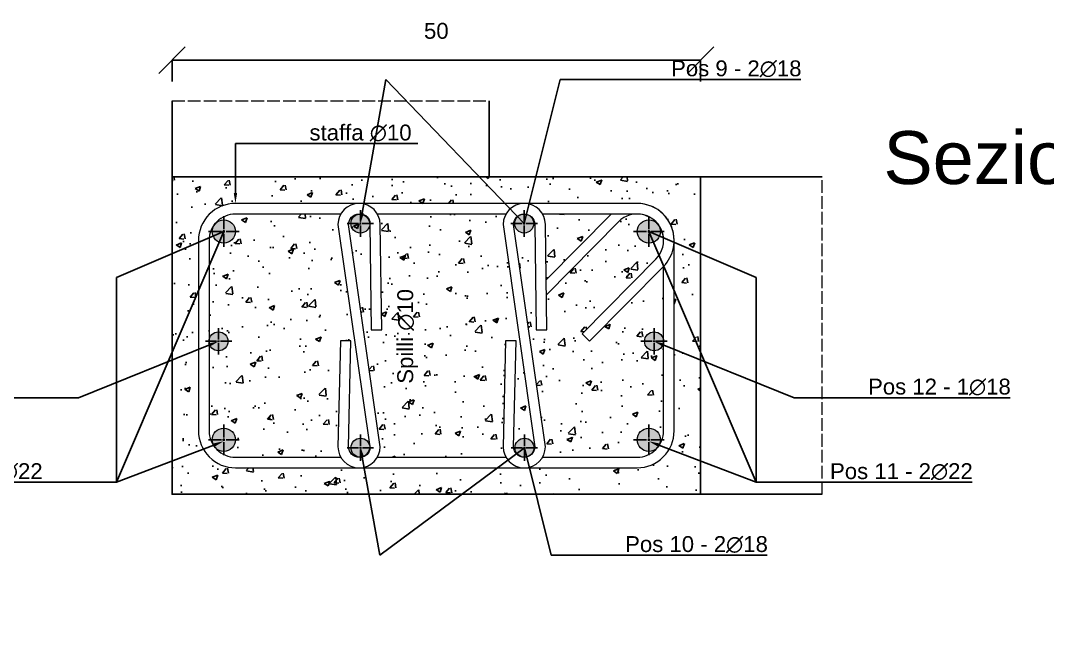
# Model space of a CAD drawing. Header units: millimetres. Extents: x -455371 to 117772, y -78417 to 116564.
# Drawn here: x -339735 to -338764, y 109759 to 110341 of the extents above; entities that cross this region are included whole.
import ezdxf
from ezdxf import colors
from ezdxf.entities.mleader import LeaderData, LeaderLine
from ezdxf.math import Vec2, Vec3

# ---------------------------------------------------------------- set-up
doc = ezdxf.new("R2010")
doc.units = ezdxf.units.MM
doc.linetypes.add('ACAD_ISO02W100', pattern=[15, 12, -3])
doc.linetypes.add('CENTER2', pattern=[28.575, 19.05, -3.175, 3.175, -3.175])
doc.layers.get('0').update_dxf_attribs({"color": 255})
for name, color, linetype, lineweight in [('armature', 5, 'Continuous', 18), ('Cls', 7, 'Continuous', 25), ('quote', 5, 'Continuous', 15), ('RETINO ARMATURE', 253, 'Continuous', 15), ('Scritte', 7, 'Continuous', 15), ('staffe', 10, 'Continuous', 15), ('tratteggio 1 a 50', 230, 'ACAD_ISO02W100', 15)]:
    doc.layers.add(name, color=color, linetype=linetype, lineweight=lineweight)
doc.layers.add('RETINI', color=253, linetype='Continuous')
doc.styles.get("Standard").update_dxf_attribs({"font": 'arial.ttf'})
doc.dimstyles.new('scala 1 a 10', dxfattribs={"dimtxt": 15, "dimasz": 25, "dimexe": 0.183, "dimexo": 0.1, "dimgap": 20, "dimtad": 2, "dimdec": 0, "dimlfac": 0.1, "dimzin": 0, "dimdsep": 46, "dimtxsty": 'Standard', "dimblk": 'OBLIQUE', "dimcen": -25, "dimadec": 0, "dimazin": 0, "dimtfac": 1, "dimtdec": 0, "dimtofl": 0, "dimtmove": 0, "dimatfit": 3, "dimfxl": 20, "dimfxlon": 1, "dimtolj": 1, "dimtzin": 0, "dimarcsym": 0})
pattern_1 = [(50, (-1892.81, -741.354), (52.833554, -4.622335), [5.5245, -60.7695]), (355, (-1892.81, -741.354), (-10.220592, 55.406485), [4.4196, -48.6157694]), (100.451445, (-1888.405, -741.74), (42.612962, 50.784148), [4.6951026, -51.646171]), (46.1842, (-1892.81, -726.62), (78.612922, -12.192275), [8.28675, -91.15425]), (96.635558, (-1886.26, -727.64), (68.847199, 71.753576), [7.042657, -77.469326]), (351.18415, (-1892.81, -726.62), (68.847199, 71.753576), [6.62939, -72.923322]), (21, (-1885.44, -730.305), (43.9681735, -29.6569075), [5.5245, -60.7695]), (326, (-1885.44, -730.305), (17.922588, 53.41451), [4.4196, -48.6156]), (71.451445, (-1881.78, -732.776), (61.8907616, 23.757603), [4.6951026, -51.646082]), (37.5, (-1892.808, -741.354), (0.8956949, 24.5209613), [0, -48.02632, 0, -49.3522, 0, -48.79975]), (7.5, (-1892.808, -741.354), (19.3777021, 29.0523667), [0, -28.13812, 0, -46.92142, 0, -18.59915]), (327.5, (-1909.234, -741.354), (39.3212726, -1.6613358), [0, -18.415, 0, -57.4548, 0, -76.2381]), (317.5, (-1916.6, -741.354), (42.9574626, 7.3736824), [0, -23.9395, 0, -38.15588, 0, -54.1401])]

# ---------------------------------------------------------------- blocks, each defined once
blk = doc.blocks.new('*U2278')
at = {"layer": 'Cls', "color": 0, "linetype": 'CENTER2', "transparency": 16777216}
for p, q in [((0, 2.2), (0, 14.5)), ((-14.5, 0), (-2.2, 0)), ((2.2, 0), (14.5, 0)), ((0, -14.5), (0, -2.2))]:
    blk.add_line(p, q, dxfattribs=at)
at = {"layer": 'Cls', "color": 0, "linetype": 'Continuous', "transparency": 16777216}
for p, q in [((-1.1, 0), (1.1, 0)), ((0, -1.1), (0, 1.1))]:
    blk.add_line(p, q, dxfattribs=at)
blk = doc.blocks.new('*U2279')
at = {"layer": 'Cls', "color": 0, "linetype": 'CENTER2', "transparency": 16777216}
for p, q in [((0, 1.8), (0, 12.5)), ((-12.5, 0), (-1.8, 0)), ((1.8, 0), (12.5, 0)), ((0, -12.5), (0, -1.8))]:
    blk.add_line(p, q, dxfattribs=at)
at = {"layer": 'Cls', "color": 0, "linetype": 'Continuous', "transparency": 16777216}
for p, q in [((-0.9, 0), (0.9, 0)), ((0, -0.9), (0, 0.9))]:
    blk.add_line(p, q, dxfattribs=at)
blk = doc.blocks.new('*U2271')
at = {"layer": 'Cls', "color": 0, "linetype": 'CENTER2', "transparency": 16777216}
for p, q in [((0, 1.8), (0, 12.5)), ((-12.5, 0), (-1.8, 0)), ((1.8, 0), (12.5, 0)), ((0, -12.5), (0, -1.8))]:
    blk.add_line(p, q, dxfattribs=at)
at = {"layer": 'Cls', "color": 0, "linetype": 'Continuous', "transparency": 16777216}
for p, q in [((-0.9, 0), (0.9, 0)), ((0, -0.9), (0, 0.9))]:
    blk.add_line(p, q, dxfattribs=at)
blk = doc.blocks.new('*U2272')
at = {"layer": 'Cls', "color": 0, "linetype": 'CENTER2', "transparency": 16777216}
for p, q in [((0, 2.2), (0, 14.5)), ((-14.5, 0), (-2.2, 0)), ((2.2, 0), (14.5, 0)), ((0, -14.5), (0, -2.2))]:
    blk.add_line(p, q, dxfattribs=at)
at = {"layer": 'Cls', "color": 0, "linetype": 'Continuous', "transparency": 16777216}
for p, q in [((-1.1, 0), (1.1, 0)), ((0, -1.1), (0, 1.1))]:
    blk.add_line(p, q, dxfattribs=at)
blk = doc.blocks.new('*U2273')
at = {"layer": 'Cls', "color": 0, "linetype": 'CENTER2', "transparency": 16777216}
for p, q in [((0, 1.8), (0, 12.5)), ((-12.5, 0), (-1.8, 0)), ((1.8, 0), (12.5, 0)), ((0, -12.5), (0, -1.8))]:
    blk.add_line(p, q, dxfattribs=at)
at = {"layer": 'Cls', "color": 0, "linetype": 'Continuous', "transparency": 16777216}
for p, q in [((-0.9, 0), (0.9, 0)), ((0, -0.9), (0, 0.9))]:
    blk.add_line(p, q, dxfattribs=at)
blk = doc.blocks.new('*U2274')
at = {"layer": 'Cls', "color": 0, "linetype": 'CENTER2', "transparency": 16777216}
for p, q in [((0, 2.2), (0, 14.5)), ((-14.5, 0), (-2.2, 0)), ((2.2, 0), (14.5, 0)), ((0, -14.5), (0, -2.2))]:
    blk.add_line(p, q, dxfattribs=at)
at = {"layer": 'Cls', "color": 0, "linetype": 'Continuous', "transparency": 16777216}
for p, q in [((-1.1, 0), (1.1, 0)), ((0, -1.1), (0, 1.1))]:
    blk.add_line(p, q, dxfattribs=at)
blk = doc.blocks.new('*U2275')
at = {"layer": 'Cls', "color": 0, "linetype": 'CENTER2', "transparency": 16777216}
for p, q in [((0, 1.8), (0, 12.5)), ((-12.5, 0), (-1.8, 0)), ((1.8, 0), (12.5, 0)), ((0, -12.5), (0, -1.8))]:
    blk.add_line(p, q, dxfattribs=at)
at = {"layer": 'Cls', "color": 0, "linetype": 'Continuous', "transparency": 16777216}
for p, q in [((-0.9, 0), (0.9, 0)), ((0, -0.9), (0, 0.9))]:
    blk.add_line(p, q, dxfattribs=at)
blk = doc.blocks.new('*U2276')
at = {"layer": 'Cls', "color": 0, "linetype": 'CENTER2', "transparency": 16777216}
for p, q in [((0, 1.8), (0, 12.5)), ((-12.5, 0), (-1.8, 0)), ((1.8, 0), (12.5, 0)), ((0, -12.5), (0, -1.8))]:
    blk.add_line(p, q, dxfattribs=at)
at = {"layer": 'Cls', "color": 0, "linetype": 'Continuous', "transparency": 16777216}
for p, q in [((-0.9, 0), (0.9, 0)), ((0, -0.9), (0, 0.9))]:
    blk.add_line(p, q, dxfattribs=at)
blk = doc.blocks.new('*U2277')
at = {"layer": 'Cls', "color": 0, "linetype": 'CENTER2', "transparency": 16777216}
for p, q in [((0, 2.2), (0, 14.5)), ((-14.5, 0), (-2.2, 0)), ((2.2, 0), (14.5, 0)), ((0, -14.5), (0, -2.2))]:
    blk.add_line(p, q, dxfattribs=at)
at = {"layer": 'Cls', "color": 0, "linetype": 'Continuous', "transparency": 16777216}
for p, q in [((-1.1, 0), (1.1, 0)), ((0, -1.1), (0, 1.1))]:
    blk.add_line(p, q, dxfattribs=at)
blk = doc.blocks.new('*U2280')
at = {"layer": 'Cls', "color": 0, "linetype": 'CENTER2', "transparency": 16777216}
for p, q in [((0, 1.8), (0, 12.5)), ((-12.5, 0), (-1.8, 0)), ((1.8, 0), (12.5, 0)), ((0, -12.5), (0, -1.8))]:
    blk.add_line(p, q, dxfattribs=at)
at = {"layer": 'Cls', "color": 0, "linetype": 'Continuous', "transparency": 16777216}
for p, q in [((-0.9, 0), (0.9, 0)), ((0, -0.9), (0, 0.9))]:
    blk.add_line(p, q, dxfattribs=at)
blk = doc.blocks.new('_Oblique')
at = {"color": 0, "linetype": 'ByBlock', "lineweight": -2}
blk.add_line((-0.5, -0.5), (0.5, 0.5), dxfattribs=at)
blk = doc.blocks.new('*D2281')
at = {"layer": 'Defpoints', "color": 0, "transparency": 16777216}
for p in [(-339091.86, 110303.97), (-339591.86, 110193.55), (-339091.86, 110193.55)]:
    blk.add_point(p, dxfattribs=at)
at = {"layer": 'quote', "color": 0, "lineweight": -2, "transparency": 16777216}
for p, q in [((-339591.86, 110283.97), (-339591.86, 110304.16)), ((-339591.86, 110303.97), (-339091.86, 110303.97)), ((-339091.86, 110283.97), (-339091.86, 110304.16))]:
    blk.add_line(p, q, dxfattribs=at)
at = {"layer": 'quote', "color": 0, "lineweight": -2, "transparency": 16777216, "xscale": 25, "yscale": 25, "zscale": 25, "rotation": 180}
blk.add_blockref('_Oblique', (-339591.86, 110303.97), dxfattribs=at)
at = {"layer": 'quote', "color": 0, "lineweight": -2, "transparency": 16777216, "xscale": 25, "yscale": 25, "zscale": 25}
blk.add_blockref('_Oblique', (-339091.86, 110303.97), dxfattribs=at)
at = {"layer": 'quote', "color": 0, "transparency": 16777216, "insert": (-339341.86, 110331.63), "char_height": 15, "attachment_point": 5}
blk.add_mtext('\\A1;50', dxfattribs=at)
blk = doc.blocks.new('*D2282')
at = {"layer": 'Defpoints', "color": 0, "transparency": 16777216}
for p in [(-339091.86, 110193.55), (-339929, 109893.55), (-339091.86, 109893.55)]:
    blk.add_point(p, dxfattribs=at)
at = {"layer": 'quote', "color": 0, "lineweight": -2, "transparency": 16777216}
for p, q in [((-339909, 110193.55), (-339929.19, 110193.55)), ((-339929, 110193.55), (-339929, 109893.55)), ((-339909, 109893.55), (-339929.19, 109893.55))]:
    blk.add_line(p, q, dxfattribs=at)
at = {"layer": 'quote', "color": 0, "lineweight": -2, "transparency": 16777216, "xscale": 25, "yscale": 25, "zscale": 25}
for p, rotation in [((-339929, 110193.55), 90), ((-339929, 109893.55), 270)]:
    blk.add_blockref('_Oblique', p, dxfattribs=dict(at, rotation=rotation))
at = {"layer": 'quote', "color": 0, "transparency": 16777216, "insert": (-339956.67, 110043.55), "char_height": 15, "attachment_point": 5, "rotation": 90}
blk.add_mtext('\\A1;30', dxfattribs=at)

msp = doc.modelspace()

# ---------------------------------------------------------------- hatches: boundary and pattern name
at = {"layer": 'RETINI'}
h = msp.add_hatch(dxfattribs=at)
h.set_pattern_fill('AR-CONC', color=256, scale=0.29)
h.set_pattern_definition(pattern_1)
h.paths.add_polyline_path([(-339091.86, 110193.55), (-339591.86, 110193.55), (-339591.86, 109893.55), (-339091.86, 109893.55)])
h.paths.add_polyline_path([(-339116.86, 110133.55), (-339116.86, 109953.55, -0.414214), (-339151.86, 109918.55), (-339531.86, 109918.55, -0.414214), (-339566.86, 109953.55), (-339566.86, 110133.55, -0.414214), (-339531.86, 110168.55), (-339151.86, 110168.55, -0.414214)], flags=16)
h.paths.add_polyline_path([(-339258.72, 110158.55), (-339258.72, 110158.55, -0.414214), (-339249.72, 110149.55), (-339248.77, 110149.55, 0.38521)], flags=0)
h.paths.add_polyline_path([(-339128.35, 110142.06), (-339129.76, 110142.06, -1), (-339151.76, 110142.06, -0.414214), (-339140.76, 110153.06), (-339140.76, 110155.96, -0.193276)], flags=0)
h.paths.add_polyline_path([(-339126.86, 109953.55, -0.285636), (-339140.8, 109931.13), (-339140.8, 109934.09, -0.414214), (-339151.8, 109945.09, -1), (-339129.8, 109945.09), (-339128.33, 109945.09, 0.086564), (-339126.86, 109953.55), (-339126.86, 110038.16, -1), (-339144.86, 110038.16, -1), (-339126.86, 110038.16)], flags=0)
h.paths.add_polyline_path([(-339414.09, 109928.59, -0.399399), (-339422.64, 109937.57), (-339424.84, 109937.57, 0.408738)], flags=0)
h.paths.add_polyline_path([(-339249.51, 109937.55, -1), (-339267.51, 109937.55, -1)], flags=0)
h.paths.add_polyline_path([(-339542.95, 110155.96), (-339542.95, 110153.06, -0.414214), (-339531.95, 110142.06, -1), (-339553.95, 110142.06), (-339555.36, 110142.06, 0.087042), (-339556.86, 110133.55), (-339556.86, 110038.16, -1), (-339538.86, 110038.16, -1), (-339556.86, 110038.16), (-339556.86, 109953.55, 0.086564), (-339555.38, 109945.09), (-339553.91, 109945.09, -1), (-339531.91, 109945.09, -0.414214), (-339542.91, 109934.09), (-339542.91, 109931.13, -0.285636), (-339556.86, 109953.55), (-339556.86, 110133.55, -0.285114)], flags=0)
h = msp.add_hatch(dxfattribs=at)
h.set_pattern_fill('AR-CONC', color=256, scale=0.29)
h.set_pattern_definition(pattern_1)
h.paths.add_polyline_path([(-339432.6, 110038.72), (-339419.15, 110038.42), (-339434.09, 110142.95, -0.204635), (-339432.21, 110158.55), (-339531.86, 110158.55, 0.115463), (-339542.95, 110155.96), (-339542.95, 110153.06, -0.414214), (-339531.95, 110142.06, -1), (-339553.95, 110142.06), (-339555.36, 110142.06, 0.087042), (-339556.86, 110133.55), (-339556.86, 110038.16, -1), (-339538.86, 110038.16, -1), (-339556.86, 110038.16), (-339556.86, 109953.55, 0.086564), (-339555.38, 109945.09), (-339553.91, 109945.09, -1), (-339531.91, 109945.09, -0.414214), (-339542.91, 109934.09), (-339542.91, 109931.13, 0.114975), (-339531.86, 109928.55), (-339432.21, 109928.55, -0.131652), (-339434.89, 109938.55)])
h = msp.add_hatch(dxfattribs=at)
h.set_pattern_fill('AR-CONC', color=256, scale=0.29)
h.set_pattern_definition(pattern_1)
h.paths.add_polyline_path([(-339276.44, 110038.72), (-339266.44, 110038.49), (-339268.73, 109938.52, 0.998301), (-339248.72, 109938.55), (-339278.72, 110148.55, -0.131653), (-339276.04, 110158.55), (-339397.57, 110158.55, -0.124447), (-339394.89, 110149.12), (-339393.48, 110049.11), (-339403.48, 110048.97), (-339404.89, 110148.96, 0.980013), (-339424.89, 110148.55), (-339394.89, 109938.55, -0.131652), (-339397.57, 109928.55), (-339276.04, 109928.55, -0.131652), (-339278.72, 109938.55)])
h = msp.add_hatch(dxfattribs=at)
h.set_pattern_fill('AR-CONC', color=256, scale=0.29)
h.set_pattern_definition(pattern_1)
h.paths.add_polyline_path([(-339126.86, 110038.16, -1), (-339144.86, 110038.16, -1), (-339126.86, 110038.16), (-339126.86, 110109.06), (-339196.92, 110038.24), (-339204.03, 110045.27), (-339134.08, 110115.97, 0.289543), (-339128.35, 110142.06), (-339129.76, 110142.06, -1), (-339151.76, 110142.06, -0.414214), (-339140.76, 110153.06), (-339140.76, 110155.96, 0.32833), (-339169.95, 110150.81), (-339237.78, 110082.24), (-339237.31, 110049.11), (-339247.31, 110048.97), (-339248.73, 110148.96, 0.01493), (-339248.77, 110149.55), (-339249.72, 110149.55, -1), (-339267.72, 110149.55), (-339268.67, 110149.55, 0.024997), (-339268.72, 110148.55), (-339238.72, 109938.55, -0.131652), (-339241.4, 109928.55), (-339151.86, 109928.55, 0.114975), (-339140.8, 109931.13), (-339140.8, 109934.09, -0.414214), (-339151.8, 109945.09, -1), (-339129.8, 109945.09), (-339128.33, 109945.09, 0.086564), (-339126.86, 109953.55)])
h = msp.add_hatch(dxfattribs=at)
h.set_pattern_fill('AR-CONC', color=256, scale=0.29)
h.set_pattern_definition(pattern_1)
h.paths.add_polyline_path([(-339176.35, 110158.55), (-339241.4, 110158.55, -0.124447), (-339238.73, 110149.12), (-339237.98, 110096.26)])
at = {"layer": 'RETINO ARMATURE'}
h = msp.add_hatch(color=256, dxfattribs=at)
h.dxf.hatch_style = 1
h.paths.add_polyline_path([(-339553.95, 110142.06, 1), (-339531.95, 110142.06, 1)])
h.paths.add_polyline_path([(-339556.86, 110038.16, 1), (-339538.86, 110038.16, 1)])
h.paths.add_polyline_path([(-339414.27, 110158.53, 0.396418), (-339422.72, 110149.55, 0.911059), (-339404.88, 110147.89), (-339404.89, 110148.96, 0.384742)])
h.paths.add_polyline_path([(-339413.72, 110158.55), (-339413.72, 110158.49, -0.352109), (-339404.94, 110149.55), (-339404.72, 110149.55, 0.414214)])
h.paths.add_polyline_path([(-339404.72, 110149.55), (-339404.94, 110149.55, -0.01493), (-339404.89, 110148.96), (-339404.88, 110147.89, 0.04654)])
h.paths.add_polyline_path([(-339267.72, 110149.55, 1), (-339249.72, 110149.55, 1)])
h = msp.add_hatch(color=256, dxfattribs=at)
h.dxf.hatch_style = 1
h.paths.add_polyline_path([(-339151.76, 110142.06, 1), (-339129.76, 110142.06, 1)])
h = msp.add_hatch(color=256, dxfattribs=at)
h.dxf.hatch_style = 1
h.paths.add_polyline_path([(-339531.91, 109945.09, 1), (-339553.91, 109945.09, 1)])
h.paths.add_polyline_path([(-339422.64, 109937.57, 0.399399), (-339414.09, 109928.59, 0.391097), (-339404.89, 109938.55), (-339405.19, 109940.69, 0.837334)])
h.paths.add_polyline_path([(-339404.64, 109937.57), (-339404.94, 109937.57, -0.350111), (-339413.64, 109928.63), (-339413.64, 109928.57, 0.414214)])
h.paths.add_polyline_path([(-339405.19, 109940.69), (-339404.89, 109938.55, -0.024544), (-339404.94, 109937.57), (-339404.64, 109937.57, 0.088534)])
h.paths.add_polyline_path([(-339267.51, 109937.55, 0.41083), (-339258.61, 109928.55, 0.101717), (-339254.68, 109929.41, 0.290552), (-339249.51, 109937.55, 1)])
h.paths.add_polyline_path([(-339126.86, 110038.16, 1), (-339144.86, 110038.16, 1)])
h.paths.add_polyline_path([(-339151.8, 109945.09, 1), (-339129.8, 109945.09, 1)])

# ---------------------------------------------------------------- linework, layer by layer
at = {"layer": 'armature'}
for centre, radius in [((-339413.72, 110149.55), 9), ((-339258.72, 110149.55), 9), ((-339542.95, 110142.06), 11), ((-339140.76, 110142.06), 11), ((-339547.86, 110038.16), 9), ((-339135.86, 110038.16), 9), ((-339542.91, 109945.09), 11), ((-339140.8, 109945.09), 11), ((-339413.64, 109937.57), 9), ((-339258.51, 109937.55), 9)]:
    msp.add_circle(centre, radius, dxfattribs=at)
at = {"layer": 'Cls'}
for points in [[(-339591.86, 110265.58), (-339591.86, 110193.55)], [(-339291.86, 110265.58), (-339291.86, 110193.55)], [(-339091.86, 110193.55), (-339591.86, 110193.55), (-339591.86, 109893.55), (-339091.86, 109893.55), (-339091.86, 110193.55)], [(-339091.86, 110193.55), (-338976.78, 110193.55)], [(-339091.86, 109893.55), (-338976.78, 109893.55)]]:
    msp.add_lwpolyline(points, dxfattribs=at)
at = {"layer": 'staffe'}
for points in [[(-339151.86, 110168.55), (-339531.86, 110168.55, 0.414214), (-339566.86, 110133.55), (-339566.86, 109953.55, 0.414214), (-339531.86, 109918.55), (-339151.86, 109918.55, 0.414214), (-339116.86, 109953.55), (-339116.86, 110133.55, 0.414214)], [(-339424.89, 109938.52), (-339422.61, 110038.49), (-339432.6, 110038.72), (-339434.89, 109938.55, 0.666247), (-339434.89, 109938.55, 1), (-339394.89, 109938.55), (-339424.89, 110148.55, -0.980013), (-339404.89, 110148.96), (-339403.48, 110048.97), (-339393.48, 110049.11), (-339394.89, 110148.55, 0.666247), (-339394.89, 110148.55, 1), (-339434.89, 110148.55), (-339404.89, 109938.55, -0.998301)], [(-339268.73, 109938.52), (-339266.44, 110038.49), (-339276.44, 110038.72), (-339278.72, 109938.55, 0.666247), (-339278.72, 109938.55, 1), (-339238.72, 109938.55), (-339268.72, 110148.55, -0.980013), (-339248.73, 110148.96), (-339247.31, 110048.97), (-339237.31, 110049.11), (-339238.72, 110148.55, 0.666247), (-339238.72, 110148.55, 1), (-339278.72, 110148.55), (-339248.72, 109938.55, -0.998301)]]:
    msp.add_lwpolyline(points, format="xyb", close=True, dxfattribs=at)
for points in [[(-339133.7, 110116.36), (-339204.03, 110045.27), (-339196.92, 110038.24), (-339126.98, 110108.94, 0.666247), (-339151.86, 110168.55, 0.666247)], [(-339432.21, 110158.55), (-339531.86, 110158.55, 0.414214), (-339556.86, 110133.55), (-339556.86, 109953.55, 0.414214), (-339531.86, 109928.55), (-339432.21, 109928.55)], [(-339126.86, 110133.55, 0.414214), (-339151.86, 110158.55), (-339241.4, 110158.55)], [(-339241.4, 109928.55), (-339151.86, 109928.55, 0.414214), (-339126.86, 109953.55), (-339126.86, 110109.06)]]:
    msp.add_lwpolyline(points, format="xyb", dxfattribs=at)
for points in [[(-339414.85, 110158.55), (-339414.92, 110158.55)], [(-339276.04, 110158.55), (-339397.57, 110158.55)], [(-339258.69, 110158.55), (-339258.76, 110158.55)], [(-339176.35, 110158.55), (-339237.98, 110096.26)], [(-339237.78, 110082.24), (-339169.62, 110151.13)], [(-339414.9, 109928.55), (-339414.87, 109928.55)], [(-339397.57, 109928.55), (-339276.04, 109928.55)], [(-339258.74, 109928.55), (-339258.71, 109928.55)]]:
    msp.add_lwpolyline(points, dxfattribs=at)
msp.add_arc((-339151.86, 110133.55), 25, 315.30636, 135.30636, dxfattribs=at)
at = {"layer": 'tratteggio 1 a 50'}
for points in [[(-339591.86, 110265.58), (-339291.86, 110265.58)], [(-338976.78, 109893.55), (-338976.78, 110193.55)]]:
    msp.add_lwpolyline(points, dxfattribs=at)

# ---------------------------------------------------------------- block references
at = {"layer": 'Cls', "linetype": 'CENTER2'}
for name, p in [('*U2272', (-339542.95, 110142.06)), ('*U2271', (-339413.72, 110149.55)), ('*U2279', (-339258.72, 110149.55)), ('*U2278', (-339140.76, 110142.06)), ('*U2273', (-339547.86, 110038.16)), ('*U2280', (-339135.86, 110038.16)), ('*U2274', (-339542.91, 109945.09)), ('*U2277', (-339140.8, 109945.09)), ('*U2275', (-339413.64, 109937.57)), ('*U2276', (-339258.51, 109937.55))]:
    msp.add_blockref(name, p, dxfattribs=at)

# ---------------------------------------------------------------- texts
at = {"layer": 'quote', "insert": (-339378.77, 109998.05), "char_height": 15, "attachment_point": 1, "rotation": 90}
msp.add_mtext_dynamic_manual_height_columns('Spilli ∅10', width=172.0029, gutter_width=12.5, heights=[34.72], dxfattribs=at)
at = {"layer": 'Scritte', "insert": (-338918.89, 110236.9), "char_height": 50, "attachment_point": 1}
msp.add_mtext_dynamic_manual_height_columns('Sezione A-A', width=923.0937, gutter_width=12.5, heights=[0], dxfattribs=at)

# ---------------------------------------------------------------- dimensions: what is measured, and where the dimension line sits
at = {"layer": 'quote'}
dim = msp.add_linear_dim(base=(-339091.86, 110303.97), p1=(-339591.86, 110193.55), p2=(-339091.86, 110193.55), dimstyle='scala 1 a 10', dxfattribs=at)
dim.commit()
dim.dimension.update_dxf_attribs({"geometry": '*D2281', "text_midpoint": (-339341.86, 110331.63)})
dim = msp.add_linear_dim(base=(-339929, 109893.55), p1=(-339091.86, 110193.55), p2=(-339091.86, 109893.55), angle=90, dimstyle='scala 1 a 10', dxfattribs=at)
dim.commit()
dim.dimension.update_dxf_attribs({"geometry": '*D2282', "text_midpoint": (-339956.67, 110043.55)})

# ---------------------------------------------------------------- leaders
ml = msp.add_multileader_mtext('Standard', dxfattribs=at)
ml.set_content('Pos 9 - 2∅18', color=256)
ml.set_leader_properties()
ml.build(insert=Vec2(0, 0))
ml.multileader.update_dxf_attribs({"text_left_attachment_type": 6, "text_right_attachment_type": 6, "dogleg_length": 20, "arrow_head_size": 10})
ctx = ml.context
ctx.base_point, ctx.char_height, ctx.arrow_head_size, ctx.landing_gap_size, ctx.plane_origin = Vec3(-339169.78, 110285.8), 15, 10, 50, Vec3(-339522.34, 110141.77)
ctx.left_attachment, ctx.right_attachment = 6, 6
notes = []
notes.append((ctx, [(0, (1, 1, 0), (-339189.78, 110285.8), (1, 0), 20, [(2, [(-339413.72, 110149.55), (-339389.71, 110285.8), (-339258.72, 110149.55), (-339224.64, 110285.8)], 0, [])])]))
ctx.mtext.insert, ctx.mtext.flow_direction = Vec3(-339119.78, 110303.8), 5
ml = msp.add_multileader_mtext('Standard', dxfattribs=at)
ml.set_content('staffa ∅10', color=256)
ml.set_leader_properties()
ml.build(insert=Vec2(0, 0))
ml.multileader.update_dxf_attribs({"text_left_attachment_type": 6, "text_right_attachment_type": 6, "dogleg_length": 20, "arrow_head_size": 10})
ctx = ml.context
ctx.base_point, ctx.char_height, ctx.arrow_head_size, ctx.landing_gap_size, ctx.plane_origin = Vec3(-339511.86, 110225.09), 15, 10, 50, Vec3(-339631.73, 110161.76)
ctx.left_attachment, ctx.right_attachment = 6, 6
notes.append((ctx, [(0, (1, 1, 0), (-339531.86, 110225.09), (1, 0), 20, [(1, [(-339531.86, 110168.55), (-339531.86, 110225.09)], 0, [])])]))
ctx.mtext.insert, ctx.mtext.flow_direction = Vec3(-339461.86, 110243.09), 5
ml = msp.add_multileader_mtext('Standard', dxfattribs=at)
ml.set_content('Pos 7 - 2∅22', color=256)
ml.set_leader_properties()
ml.build(insert=Vec2(0, 0))
ml.multileader.update_dxf_attribs({"text_left_attachment_type": 6, "text_right_attachment_type": 6, "dogleg_length": 20, "arrow_head_size": 10})
ctx = ml.context
ctx.base_point, ctx.char_height, ctx.arrow_head_size, ctx.landing_gap_size, ctx.plane_origin = Vec3(-339885.03, 109904.91), 15, 10, 50, Vec3(-339542.95, 109943.65)
ctx.left_attachment, ctx.right_attachment, ctx.text_align_type = 6, 6, 2
notes.append((ctx, [(0, (1, 1, 0), (-339644.28, 109904.91), (-1, 0), 20, [(1, [(-339542.95, 109943.65), (-339644.28, 109904.91), (-339542.95, 110142.06), (-339644.28, 110098.47)], 0, [])])]))
ctx.mtext.insert, ctx.mtext.alignment, ctx.mtext.flow_direction = Vec3(-339714.28, 109922.91), 3, 5
ml = msp.add_multileader_mtext('Standard', dxfattribs=at)
ml.set_content('Pos 11 - 2∅22', color=256)
ml.set_leader_properties()
ml.build(insert=Vec2(0, 0))
ml.multileader.update_dxf_attribs({"text_left_attachment_type": 6, "text_right_attachment_type": 6, "dogleg_length": 20, "arrow_head_size": 10})
ctx = ml.context
ctx.base_point, ctx.char_height, ctx.arrow_head_size, ctx.landing_gap_size, ctx.plane_origin = Vec3(-339019.43, 109904.91), 15, 10, 50, Vec3(-339140.76, 109943.65)
ctx.left_attachment, ctx.right_attachment = 6, 6
notes.append((ctx, [(0, (1, 1, 0), (-339039.43, 109904.91), (1, 0), 20, [(1, [(-339140.76, 109943.65), (-339039.43, 109904.91), (-339140.76, 110142.06), (-339039.43, 110098.47)], 0, [])])]))
ctx.mtext.insert, ctx.mtext.flow_direction = Vec3(-338969.43, 109922.91), 5
ml = msp.add_multileader_mtext('Standard', dxfattribs=at)
ml.set_content('Pos 8 - 1∅18', color=256)
ml.set_leader_properties()
ml.build(insert=Vec2(0, 0))
ml.multileader.update_dxf_attribs({"text_left_attachment_type": 6, "text_right_attachment_type": 6, "dogleg_length": 20, "arrow_head_size": 10})
ctx = ml.context
ctx.base_point, ctx.char_height, ctx.arrow_head_size, ctx.landing_gap_size, ctx.plane_origin = Vec3(-339921.2, 109984.87), 15, 10, 50, Vec3(-339235.85, 109902.63)
ctx.left_attachment, ctx.right_attachment, ctx.text_align_type = 6, 6, 2
notes.append((ctx, [(0, (1, 1, 0), (-339680.27, 109984.87), (-1, 0), 20, [(3, [(-339547.86, 110038.16), (-339680.27, 109984.87)], 0, [])])]))
ctx.mtext.insert, ctx.mtext.alignment, ctx.mtext.flow_direction = Vec3(-339750.27, 110002.87), 3, 5
ml = msp.add_multileader_mtext('Standard', dxfattribs=at)
ml.set_content('Pos 12 - 1∅18', color=256)
ml.set_leader_properties()
ml.build(insert=Vec2(0, 0))
ml.multileader.update_dxf_attribs({"text_left_attachment_type": 6, "text_right_attachment_type": 6, "dogleg_length": 20, "arrow_head_size": 10})
ctx = ml.context
ctx.base_point, ctx.char_height, ctx.arrow_head_size, ctx.landing_gap_size, ctx.plane_origin = Vec3(-338983.44, 109984.87), 15, 10, 50, Vec3(-339447.86, 109902.63)
ctx.left_attachment, ctx.right_attachment = 6, 6
notes.append((ctx, [(0, (1, 1, 0), (-339003.44, 109984.87), (1, 0), 20, [(3, [(-339135.86, 110038.16), (-339003.44, 109984.87)], 0, [])])]))
ctx.mtext.insert, ctx.mtext.flow_direction = Vec3(-338933.44, 110002.87), 5
ml = msp.add_multileader_mtext('Standard', dxfattribs=at)
ml.set_content('Pos 10 - 2∅18', color=256)
ml.set_leader_properties()
ml.build(insert=Vec2(0, 0))
ml.multileader.update_dxf_attribs({"text_left_attachment_type": 6, "text_right_attachment_type": 6, "dogleg_length": 20, "arrow_head_size": 10})
ctx = ml.context
ctx.base_point, ctx.char_height, ctx.arrow_head_size, ctx.landing_gap_size, ctx.plane_origin = Vec3(-339213.25, 109835.95), 15, 10, 50, Vec3(-339522.34, 109945.33)
ctx.left_attachment, ctx.right_attachment = 6, 6
notes.append((ctx, [(0, (1, 1, 0), (-339233.25, 109835.95), (1, 0), 20, [(2, [(-339413.64, 109938.54), (-339395.41, 109835.95), (-339258.51, 109937.55), (-339233.25, 109835.95)], 0, [])])]))
ctx.mtext.insert, ctx.mtext.flow_direction = Vec3(-339163.25, 109853.95), 5
for ctx, leaders in notes:
    for number, flags, end, landing, length, lines in leaders:
        leader = LeaderData()
        leader.index, (leader.has_last_leader_line, leader.has_dogleg_vector, leader.attachment_direction) = number, flags
        leader.last_leader_point, leader.dogleg_vector, leader.dogleg_length = Vec3(end), Vec3(landing), length
        for number, points, colour, breaks in lines:
            line = LeaderLine()
            line.index, line.vertices, line.color, line.breaks = number, Vec3.list(points), colors.encode_raw_color(colour), breaks
            leader.lines.append(line)
        ctx.leaders.append(leader)

doc.saveas('drawing.dxf')
